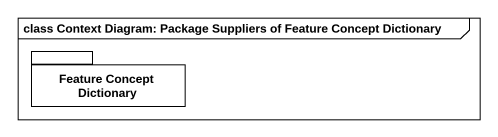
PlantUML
@startuml
mainframe class Context Diagram: Package Suppliers of Feature Concept Dictionary
package "Feature Concept Dictionary" as Feature_Concept_Dictionary {
}
@enduml
